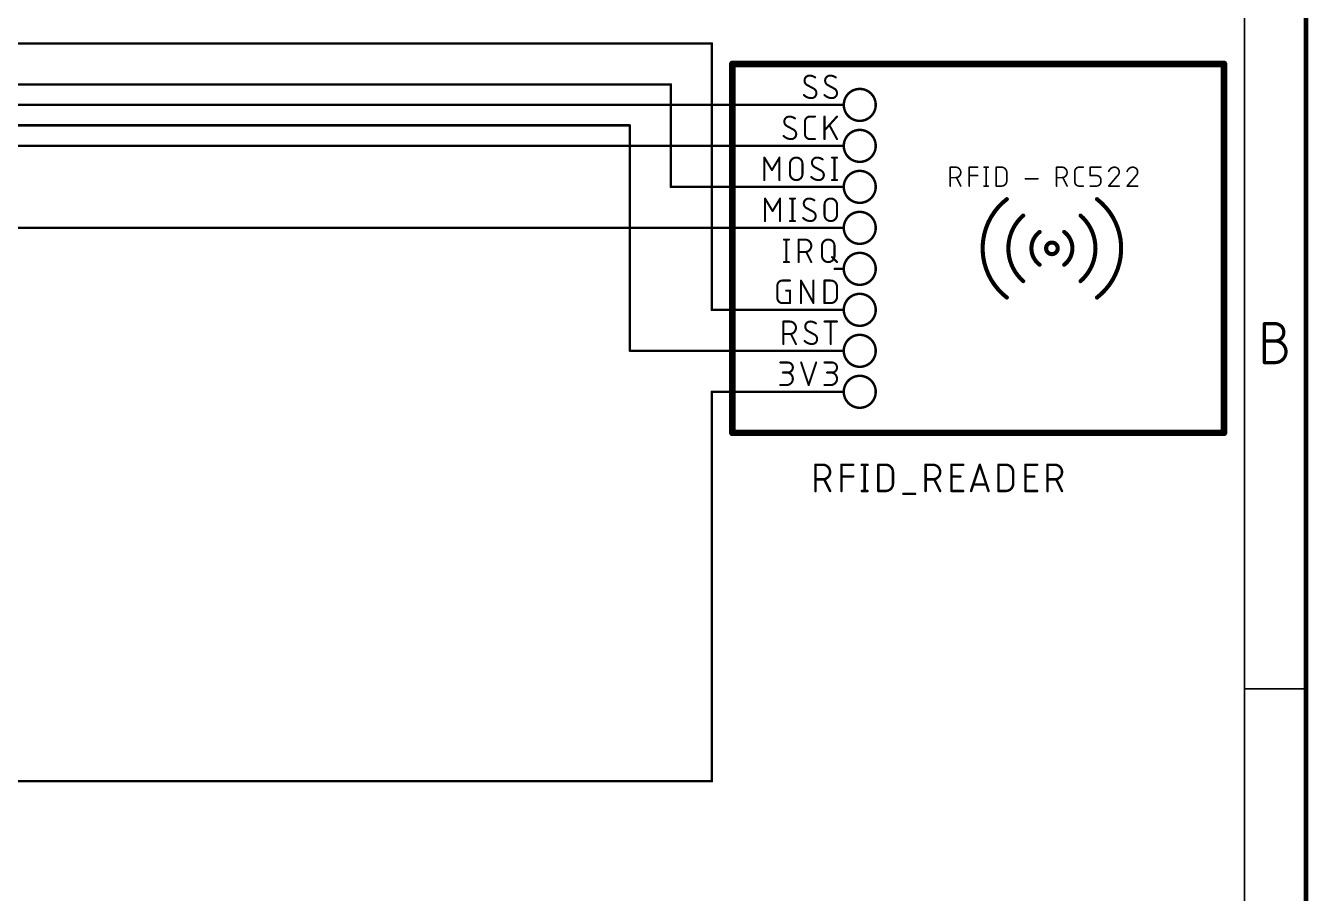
# Model space of a CAD drawing. Extents: x -10 to 250, y 0 to 179.
# Drawn here: x 170.8 to 250.3, y 76.9 to 130.6 of the extents above; entities that cross this region are included whole.
import ezdxf

# ---------------------------------------------------------------- set-up
doc = ezdxf.new("R2010")
doc.units = 0
for name, color, linetype in [('91', 94, 'CONTINUOUS'), ('94', 14, 'CONTINUOUS'), ('95', 250, 'CONTINUOUS')]:
    doc.layers.add(name, color=color, linetype=linetype)

msp = doc.modelspace()

# ---------------------------------------------------------------- linework, layer by layer
at = {"layer": '91', "const_width": 0.1524}
for points in [[(144.78, 129.54), (213.36, 129.54)], [(213.36, 129.54), (213.36, 113.03)], [(210.82, 127), (144.78, 127)], [(210.82, 120.65), (210.82, 127)], [(220.98, 125.73), (154.94, 125.73)], [(208.28, 124.46), (144.78, 124.46)], [(208.28, 124.46), (208.28, 110.49)], [(160.02, 123.19), (220.98, 123.19)], [(220.98, 120.65), (210.82, 120.65)], [(220.98, 118.11), (157.48, 118.11)], [(213.36, 113.03), (220.98, 113.03)], [(220.98, 110.49), (208.28, 110.49)], [(220.98, 107.95), (213.36, 107.95)], [(213.36, 107.95), (213.36, 83.82)], [(93.98, 83.82), (213.36, 83.82)]]:
    msp.add_lwpolyline(points, dxfattribs=at)
at = {"layer": '91', "const_width": 0.0762}
for points in [[(213.3981, 129.54, 1), (213.3219, 129.54)], [(213.36, 129.5019, 1), (213.36, 129.5781)], [(210.8581, 127, 1), (210.7819, 127)], [(210.82, 126.9619, 1), (210.82, 127.0381)], [(220.98, 125.6919, 1), (220.98, 125.7681)], [(208.3181, 124.46, 1), (208.2419, 124.46)], [(208.28, 124.4219, 1), (208.28, 124.4981)], [(220.98, 123.1519, 1), (220.98, 123.2281)], [(210.82, 120.6881, 1), (210.82, 120.6119)], [(210.7819, 120.65, 1), (210.8581, 120.65)], [(220.98, 120.6119, 1), (220.98, 120.6881)], [(220.98, 118.0719, 1), (220.98, 118.1481)], [(213.36, 113.0681, 1), (213.36, 112.9919)], [(213.3219, 113.03, 1), (213.3981, 113.03)], [(220.98, 112.9919, 1), (220.98, 113.0681)], [(208.28, 110.5281, 1), (208.28, 110.4519)], [(220.98, 110.4519, 1), (220.98, 110.5281)], [(208.2419, 110.49, 1), (208.3181, 110.49)], [(213.36, 107.9881, 1), (213.36, 107.9119)], [(213.3981, 107.95, 1), (213.3219, 107.95)], [(220.98, 107.9119, 1), (220.98, 107.9881)], [(213.3219, 83.82, 1), (213.3981, 83.82)], [(213.36, 83.7819, 1), (213.36, 83.8581)]]:
    msp.add_lwpolyline(points, format="xyb", dxfattribs=at)
at = {"layer": '94'}
for points, const_width in [([(250.19, 0), (250.19, 179.07)], 0.3), ([(246.38, 3.81), (246.38, 175.26)], 0.1), ([(214.63, 128.27), (245.11, 128.27)], 0.4064), ([(214.63, 105.41), (214.63, 128.27)], 0.4064), ([(245.11, 128.27), (245.11, 105.41)], 0.4064), ([(220.98, 125.73), (221.5388, 125.73)], 0.1524), ([(220.98, 123.19), (221.5388, 123.19)], 0.1524), ([(228.1428, 120.7008), (228.1428, 121.8692)], 0.1016), ([(228.1428, 121.8692), (228.4674, 121.8692)], 0.1016), ([(229.3188, 120.7008), (229.3188, 121.8692)], 0.1016), ([(229.3188, 121.8692), (229.8381, 121.8692)], 0.1016), ([(230.2352, 121.8692), (230.4948, 121.8692)], 0.1016), ([(230.365, 121.8692), (230.365, 120.7008)], 0.1016), ([(230.9929, 120.7008), (230.9929, 121.8692)], 0.1016), ([(230.9929, 121.8692), (231.3175, 121.8692)], 0.1016), ([(234.7341, 120.7008), (234.7341, 121.8692)], 0.1016), ([(234.7341, 121.8692), (235.0586, 121.8692)], 0.1016), ([(236.1261, 121.8692), (236.3857, 121.8692)], 0.1016), ([(236.8222, 121.3499), (236.8222, 121.8692)], 0.1016), ([(236.8222, 121.8692), (237.4713, 121.8692)], 0.1016), ([(228.4674, 121.2201), (228.1428, 121.2201)], 0.1016), ([(228.7919, 120.7008), (228.5323, 121.2201)], 0.1016), ([(229.3188, 121.3499), (229.8381, 121.3499)], 0.1016), ([(231.642, 121.5446), (231.642, 121.0254)], 0.1016), ([(232.7949, 121.1552), (233.5739, 121.1552)], 0.1016), ([(235.0586, 121.2201), (234.7341, 121.2201)], 0.1016), ([(235.3832, 120.7008), (235.1236, 121.2201)], 0.1016), ([(235.8664, 120.9604), (235.8664, 121.6096)], 0.1016), ([(237.2117, 121.3499), (236.8222, 121.3499)], 0.1016), ([(237.4713, 120.9604), (237.4713, 121.0903)], 0.1016), ([(238.517, 121.3499), (237.9652, 120.7008)], 0.1016), ([(239.66, 121.3499), (239.1082, 120.7008)], 0.1016), ([(220.98, 120.65), (221.5388, 120.65)], 0.1524), ([(230.2352, 120.7008), (230.4948, 120.7008)], 0.1016), ([(231.3175, 120.7008), (230.9929, 120.7008)], 0.1016), ([(236.3857, 120.7008), (236.1261, 120.7008)], 0.1016), ([(236.8222, 120.7008), (237.2117, 120.7008)], 0.1016), ([(237.9652, 120.7008), (238.6143, 120.7008)], 0.1016), ([(239.1082, 120.7008), (239.7573, 120.7008)], 0.1016), ([(220.98, 118.11), (221.5388, 118.11)], 0.1524), ([(220.98, 115.57), (221.5388, 115.57)], 0.1524), ([(220.98, 113.03), (221.5388, 113.03)], 0.1524), ([(247.6164, 109.7629), (247.6164, 112.1697)], 0.2032), ([(247.6164, 112.1697), (248.285, 112.1697)], 0.2032), ([(220.98, 110.49), (221.5388, 110.49)], 0.1524), ([(247.6164, 111.1), (248.285, 111.1)], 0.2032), ([(248.285, 109.7629), (247.6164, 109.7629)], 0.2032), ([(220.98, 107.95), (221.5388, 107.95)], 0.1524), ([(245.11, 105.41), (214.63, 105.41)], 0.4064), ([(250.19, 89.535), (246.38, 89.535)], 0.1)]:
    msp.add_lwpolyline(points, dxfattribs=dict(at, const_width=const_width))
for points, const_width in [([(214.63, 128.3716, 1), (214.63, 128.1684)], 0.2032), ([(214.7316, 128.27, 1), (214.5284, 128.27)], 0.2032), ([(245.2116, 128.27, 1), (245.0084, 128.27)], 0.2032), ([(245.11, 128.1684, 1), (245.11, 128.3716)], 0.2032), ([(222.5294, 124.7394, 1), (222.5294, 126.7206, 1), (222.5294, 124.7394)], 0.1524), ([(220.98, 125.7681, 1), (220.98, 125.6919)], 0.0762), ([(221.5388, 125.6919, 1), (221.5388, 125.7681)], 0.0762), ([(222.5294, 122.1994, 1), (222.5294, 124.1806, 1), (222.5294, 122.1994)], 0.1524), ([(220.98, 123.2281, 1), (220.98, 123.1519)], 0.0762), ([(221.5388, 123.1519, 1), (221.5388, 123.2281)], 0.0762), ([(222.5294, 119.6594, 1), (222.5294, 121.6406, 1), (222.5294, 119.6594)], 0.1524), ([(228.1682, 121.8692, 1), (228.1174, 121.8692)], 0.0508), ([(228.1428, 121.8946, 1), (228.1428, 121.8438)], 0.0508), ([(228.4674, 121.2201, 1), (228.4674, 121.8692)], 0.1016), ([(228.4674, 121.8946, 1), (228.4674, 121.8438)], 0.0508), ([(228.4674, 121.8438, 1), (228.4674, 121.8946)], 0.0508), ([(229.3442, 121.8692, 1), (229.2934, 121.8692)], 0.0508), ([(229.3188, 121.8946, 1), (229.3188, 121.8438)], 0.0508), ([(229.8381, 121.8438, 1), (229.8381, 121.8946)], 0.0508), ([(230.2352, 121.8946, 1), (230.2352, 121.8438)], 0.0508), ([(230.3904, 121.8692, 1), (230.3396, 121.8692)], 0.0508), ([(230.4948, 121.8438, 1), (230.4948, 121.8946)], 0.0508), ([(231.0183, 121.8692, 1), (230.9675, 121.8692)], 0.0508), ([(230.9929, 121.8946, 1), (230.9929, 121.8438)], 0.0508), ([(231.642, 121.5446, 0.4142), (231.3175, 121.8692)], 0.1016), ([(231.3175, 121.8946, 1), (231.3175, 121.8438)], 0.0508), ([(231.3175, 121.8438, 1), (231.3175, 121.8946)], 0.0508), ([(234.7595, 121.8692, 1), (234.7087, 121.8692)], 0.0508), ([(234.7341, 121.8946, 1), (234.7341, 121.8438)], 0.0508), ([(235.0586, 121.2201, 1), (235.0586, 121.8692)], 0.1016), ([(235.0586, 121.8946, 1), (235.0586, 121.8438)], 0.0508), ([(235.0586, 121.8438, 1), (235.0586, 121.8946)], 0.0508), ([(236.1261, 121.8692, 0.4142), (235.8664, 121.6096)], 0.1016), ([(236.1261, 121.8946, 1), (236.1261, 121.8438)], 0.0508), ([(236.1261, 121.8438, 1), (236.1261, 121.8946)], 0.0508), ([(236.3857, 121.8438, 1), (236.3857, 121.8946)], 0.0508), ([(236.8476, 121.8692, 1), (236.7968, 121.8692)], 0.0508), ([(236.8222, 121.8946, 1), (236.8222, 121.8438)], 0.0508), ([(237.4713, 121.8438, 1), (237.4713, 121.8946)], 0.0508), ([(238.3222, 121.8692, 0.3252), (237.9652, 121.6096)], 0.1016), ([(238.6143, 121.5771, 0.4142), (238.3222, 121.8692)], 0.1016), ([(238.3222, 121.8946, 1), (238.3222, 121.8438)], 0.0508), ([(238.3222, 121.8438, 1), (238.3222, 121.8946)], 0.0508), ([(239.4652, 121.8692, 0.3252), (239.1082, 121.6096)], 0.1016), ([(239.7573, 121.5771, 0.4142), (239.4652, 121.8692)], 0.1016), ([(239.4652, 121.8946, 1), (239.4652, 121.8438)], 0.0508), ([(239.4652, 121.8438, 1), (239.4652, 121.8946)], 0.0508), ([(228.1428, 121.2455, 1), (228.1428, 121.1947)], 0.0508), ([(228.4674, 121.2455, 1), (228.4674, 121.1947)], 0.0508), ([(228.4674, 121.1947, 1), (228.4674, 121.2455)], 0.0508), ([(228.555, 121.2314, 1), (228.5095, 121.2087)], 0.0508), ([(229.3188, 121.3753, 1), (229.3188, 121.3245)], 0.0508), ([(229.8381, 121.3245, 1), (229.8381, 121.3753)], 0.0508), ([(231.3175, 120.7008, 0.4142), (231.642, 121.0254)], 0.1016), ([(231.6674, 121.5446, 1), (231.6166, 121.5446)], 0.0508), ([(231.6166, 121.5446, 1), (231.6674, 121.5446)], 0.0508), ([(231.6674, 121.0254, 1), (231.6166, 121.0254)], 0.0508), ([(231.6166, 121.0254, 1), (231.6674, 121.0254)], 0.0508), ([(232.7949, 121.1806, 1), (232.7949, 121.1298)], 0.0508), ([(233.5739, 121.1298, 1), (233.5739, 121.1806)], 0.0508), ([(234.7341, 121.2455, 1), (234.7341, 121.1947)], 0.0508), ([(235.0586, 121.2455, 1), (235.0586, 121.1947)], 0.0508), ([(235.0586, 121.1947, 1), (235.0586, 121.2455)], 0.0508), ([(235.1463, 121.2314, 1), (235.1008, 121.2087)], 0.0508), ([(235.8918, 121.6096, 1), (235.841, 121.6096)], 0.0508), ([(235.841, 121.6096, 1), (235.8918, 121.6096)], 0.0508), ([(235.8664, 120.9604, 0.4142), (236.1261, 120.7008)], 0.1016), ([(235.8918, 120.9604, 1), (235.841, 120.9604)], 0.0508), ([(235.841, 120.9604, 1), (235.8918, 120.9604)], 0.0508), ([(236.8222, 121.3753, 1), (236.8222, 121.3245)], 0.0508), ([(236.7968, 121.3499, 1), (236.8476, 121.3499)], 0.0508), ([(237.4713, 121.0903, 0.4142), (237.2117, 121.3499)], 0.1016), ([(237.2117, 121.3753, 1), (237.2117, 121.3245)], 0.0508), ([(237.2117, 120.7008, 0.4142), (237.4713, 120.9604)], 0.1016), ([(237.2117, 121.3245, 1), (237.2117, 121.3753)], 0.0508), ([(237.4967, 121.0903, 1), (237.4459, 121.0903)], 0.0508), ([(237.4459, 121.0903, 1), (237.4967, 121.0903)], 0.0508), ([(237.4967, 120.9604, 1), (237.4459, 120.9604)], 0.0508), ([(237.4459, 120.9604, 1), (237.4967, 120.9604)], 0.0508), ([(237.9411, 121.6174, 1), (237.9894, 121.6017)], 0.0508), ([(238.517, 121.3499, 0.2053), (238.6143, 121.5771)], 0.1016), ([(238.4995, 121.3683, 1), (238.5345, 121.3315)], 0.0508), ([(238.5363, 121.3335, 1), (238.4976, 121.3664)], 0.0508), ([(238.6397, 121.5771, 1), (238.5889, 121.5771)], 0.0508), ([(238.5889, 121.5771, 1), (238.6397, 121.5771)], 0.0508), ([(239.0841, 121.6174, 1), (239.1324, 121.6017)], 0.0508), ([(239.6424, 121.3683, 1), (239.6775, 121.3315)], 0.0508), ([(239.66, 121.3499, 0.2053), (239.7573, 121.5771)], 0.1016), ([(239.6793, 121.3335, 1), (239.6406, 121.3664)], 0.0508), ([(239.7827, 121.5771, 1), (239.7319, 121.5771)], 0.0508), ([(239.7319, 121.5771, 1), (239.7827, 121.5771)], 0.0508), ([(220.98, 120.6881, 1), (220.98, 120.6119)], 0.0762), ([(221.5388, 120.6119, 1), (221.5388, 120.6881)], 0.0762), ([(228.1174, 120.7008, 1), (228.1682, 120.7008)], 0.0508), ([(228.7692, 120.6894, 1), (228.8146, 120.7122)], 0.0508), ([(229.2934, 120.7008, 1), (229.3442, 120.7008)], 0.0508), ([(230.2352, 120.7262, 1), (230.2352, 120.6754)], 0.0508), ([(230.3396, 120.7008, 1), (230.3904, 120.7008)], 0.0508), ([(230.4948, 120.6754, 1), (230.4948, 120.7262)], 0.0508), ([(230.9929, 120.7262, 1), (230.9929, 120.6754)], 0.0508), ([(230.9675, 120.7008, 1), (231.0183, 120.7008)], 0.0508), ([(231.3175, 120.7262, 1), (231.3175, 120.6754)], 0.0508), ([(231.3175, 120.6754, 1), (231.3175, 120.7262)], 0.0508), ([(234.7087, 120.7008, 1), (234.7595, 120.7008)], 0.0508), ([(235.3605, 120.6894, 1), (235.4059, 120.7122)], 0.0508), ([(236.1261, 120.7262, 1), (236.1261, 120.6754)], 0.0508), ([(236.1261, 120.6754, 1), (236.1261, 120.7262)], 0.0508), ([(236.3857, 120.6754, 1), (236.3857, 120.7262)], 0.0508), ([(236.8222, 120.7262, 1), (236.8222, 120.6754)], 0.0508), ([(237.2117, 120.7262, 1), (237.2117, 120.6754)], 0.0508), ([(237.2117, 120.6754, 1), (237.2117, 120.7262)], 0.0508), ([(237.9652, 120.7262, 1), (237.9652, 120.6754)], 0.0508), ([(237.9459, 120.7173, 1), (237.9846, 120.6843)], 0.0508), ([(238.6143, 120.6754, 1), (238.6143, 120.7262)], 0.0508), ([(239.1082, 120.7262, 1), (239.1082, 120.6754)], 0.0508), ([(239.0889, 120.7173, 1), (239.1276, 120.6843)], 0.0508), ([(239.7573, 120.6754, 1), (239.7573, 120.7262)], 0.0508), ([(231.648, 119.888, 0.4924), (231.648, 113.792)], 0.254), ([(231.6867, 119.8377, 1), (231.6093, 119.9383)], 0.127), ([(237.236, 113.792, 0.4924), (237.236, 119.888)], 0.254), ([(237.2747, 119.9383, 1), (237.1973, 119.8377)], 0.127), ([(222.5294, 117.1194, 1), (222.5294, 119.1006, 1), (222.5294, 117.1194)], 0.1524), ([(232.664, 118.872, 0.4538), (232.664, 114.808)], 0.254), ([(232.7058, 118.8242, 1), (232.6222, 118.9198)], 0.127), ([(236.22, 114.808, 0.4538), (236.22, 118.872)], 0.254), ([(236.2618, 118.9198, 1), (236.1782, 118.8242)], 0.127), ([(220.98, 118.1481, 1), (220.98, 118.0719)], 0.0762), ([(221.5388, 118.0719, 1), (221.5388, 118.1481)], 0.0762), ([(233.68, 117.856, 0.5), (233.68, 115.824)], 0.254), ([(233.7181, 117.8052, 1), (233.6419, 117.9068)], 0.127), ([(235.204, 115.824, 0.5), (235.204, 117.856)], 0.254), ([(235.2421, 117.9068, 1), (235.1659, 117.8052)], 0.127), ([(234.442, 116.4808, 1), (234.442, 117.1992, 1), (234.442, 116.4808)], 0.254), ([(222.5294, 114.5794, 1), (222.5294, 116.5606, 1), (222.5294, 114.5794)], 0.1524), ([(220.98, 115.6081, 1), (220.98, 115.5319)], 0.0762), ([(221.5388, 115.5319, 1), (221.5388, 115.6081)], 0.0762), ([(233.6419, 115.7732, 1), (233.7181, 115.8748)], 0.127), ([(235.1659, 115.8748, 1), (235.2421, 115.7732)], 0.127), ([(232.6222, 114.7602, 1), (232.7058, 114.8558)], 0.127), ([(236.1782, 114.8558, 1), (236.2618, 114.7602)], 0.127), ([(222.5294, 112.0394, 1), (222.5294, 114.0206, 1), (222.5294, 112.0394)], 0.1524), ([(231.6093, 113.7417, 1), (231.6867, 113.8423)], 0.127), ([(237.1973, 113.8423, 1), (237.2747, 113.7417)], 0.127), ([(220.98, 113.0681, 1), (220.98, 112.9919)], 0.0762), ([(221.5388, 112.9919, 1), (221.5388, 113.0681)], 0.0762), ([(247.6672, 112.1697, 1), (247.5656, 112.1697)], 0.1016), ([(247.6164, 112.2204, 1), (247.6164, 112.1189)], 0.1016), ([(248.285, 111.1, 1), (248.285, 112.1697)], 0.2032), ([(248.285, 112.2204, 1), (248.285, 112.1189)], 0.1016), ([(248.285, 112.1189, 1), (248.285, 112.2204)], 0.1016), ([(222.5294, 109.4994, 1), (222.5294, 111.4806, 1), (222.5294, 109.4994)], 0.1524), ([(220.98, 110.5281, 1), (220.98, 110.4519)], 0.0762), ([(221.5388, 110.4519, 1), (221.5388, 110.5281)], 0.0762), ([(247.6164, 111.1508, 1), (247.6164, 111.0492)], 0.1016), ([(248.285, 109.7628, 1), (248.285, 111.1)], 0.2032), ([(248.285, 111.1508, 1), (248.285, 111.0492)], 0.1016), ([(248.285, 111.1508, 1), (248.285, 111.0492)], 0.1016), ([(248.285, 111.0492, 1), (248.285, 111.1508)], 0.1016), ([(247.6164, 109.8136, 1), (247.6164, 109.7121)], 0.1016), ([(247.5656, 109.7629, 1), (247.6672, 109.7629)], 0.1016), ([(248.285, 109.8136, 1), (248.285, 109.712)], 0.1016), ([(248.285, 109.7121, 1), (248.285, 109.8136)], 0.1016), ([(222.5294, 106.9594, 1), (222.5294, 108.9406, 1), (222.5294, 106.9594)], 0.1524), ([(220.98, 107.9881, 1), (220.98, 107.9119)], 0.0762), ([(221.5388, 107.9119, 1), (221.5388, 107.9881)], 0.0762), ([(214.63, 105.5116, 1), (214.63, 105.3084)], 0.2032), ([(214.5284, 105.41, 1), (214.7316, 105.41)], 0.2032), ([(245.0084, 105.41, 1), (245.2116, 105.41)], 0.2032), ([(245.11, 105.3084, 1), (245.11, 105.5116)], 0.2032), ([(246.38, 89.56, 1), (246.38, 89.51)], 0.05), ([(250.19, 89.51, 1), (250.19, 89.56)], 0.05)]:
    msp.add_lwpolyline(points, format="xyb", dxfattribs=dict(at, const_width=const_width))
at = {"layer": '95'}
for points, const_width in [([(219.4152, 127.5461, 0.4142), (219.1048, 127.2357)], 0.127), ([(219.1048, 127.2357, 0.2656), (219.26, 126.964)], 0.127), ([(219.1365, 127.2357, 1), (219.073, 127.2357)], 0.0635), ([(219.073, 127.2357, 1), (219.1365, 127.2357)], 0.0635), ([(219.7645, 127.4297, 0.1623), (219.4152, 127.5461)], 0.127), ([(219.4152, 127.5778, 1), (219.4152, 127.5144)], 0.0635), ([(219.4152, 127.5143, 1), (219.4152, 127.5778)], 0.0635), ([(219.7454, 127.4043, 1), (219.7835, 127.4551)], 0.0635), ([(220.4141, 127.2357, 1), (220.3506, 127.2357)], 0.0635), ([(220.3506, 127.2357, 1), (220.4141, 127.2357)], 0.0635), ([(220.6928, 127.5461, 0.4142), (220.3824, 127.2357)], 0.127), ([(220.3824, 127.2357, 0.2656), (220.5376, 126.964)], 0.127), ([(221.0421, 127.4297, 0.1623), (220.6928, 127.5461)], 0.127), ([(220.6928, 127.5778, 1), (220.6928, 127.5144)], 0.0635), ([(220.6928, 127.5143, 1), (220.6928, 127.5778)], 0.0635), ([(221.023, 127.4043, 1), (221.0611, 127.4551)], 0.0635), ([(219.2752, 126.9919, 1), (219.2448, 126.9361)], 0.0635), ([(219.2439, 126.9367, 1), (219.2761, 126.9914)], 0.0635), ([(219.5317, 126.1491, 0.4142), (219.8421, 126.4595)], 0.127), ([(219.8421, 126.4595, 0.2656), (219.6869, 126.7312)], 0.127), ([(219.703, 126.7585, 1), (219.6708, 126.7038)], 0.0635), ([(219.6717, 126.7033, 1), (219.7021, 126.7591)], 0.0635), ([(219.8739, 126.4595, 1), (219.8104, 126.4595)], 0.0635), ([(219.8104, 126.4595, 1), (219.8739, 126.4595)], 0.0635), ([(220.5528, 126.9919, 1), (220.5224, 126.9361)], 0.0635), ([(220.5215, 126.9367, 1), (220.5537, 126.9914)], 0.0635), ([(220.8093, 126.1491, 0.4142), (221.1197, 126.4595)], 0.127), ([(221.1197, 126.4595, 0.2656), (220.9645, 126.7312)], 0.127), ([(220.9806, 126.7585, 1), (220.9484, 126.7038)], 0.0635), ([(220.9493, 126.7033, 1), (220.9797, 126.7591)], 0.0635), ([(221.1515, 126.4595, 1), (221.088, 126.4595)], 0.0635), ([(221.088, 126.4595, 1), (221.1515, 126.4595)], 0.0635), ([(219.066, 126.3431, 0.2), (219.5317, 126.1491)], 0.127), ([(219.0885, 126.3655, 1), (219.0434, 126.3208)], 0.0635), ([(219.5317, 126.1809, 1), (219.5317, 126.1174)], 0.0635), ([(219.5317, 126.1174, 1), (219.5317, 126.1808)], 0.0635), ([(220.3436, 126.3431, 0.2), (220.8093, 126.1491)], 0.127), ([(220.3661, 126.3655, 1), (220.321, 126.3208)], 0.0635), ([(220.8093, 126.1809, 1), (220.8093, 126.1174)], 0.0635), ([(220.8093, 126.1174, 1), (220.8093, 126.1808)], 0.0635), ([(218.1628, 125.0061, 0.4142), (217.8523, 124.6957)], 0.127), ([(218.512, 124.8897, 0.1623), (218.1628, 125.0061)], 0.127), ([(218.1628, 125.0378, 1), (218.1628, 124.9744)], 0.0635), ([(218.1628, 124.9743, 1), (218.1628, 125.0378)], 0.0635), ([(218.493, 124.8643, 1), (218.5311, 124.9151)], 0.0635), ([(219.4432, 125.0061, 0.4142), (219.1328, 124.6957)], 0.127), ([(219.4432, 125.0379, 1), (219.4432, 124.9744)], 0.0635), ([(219.4432, 124.9744, 1), (219.4432, 125.0378)], 0.0635), ([(219.7537, 124.9744, 1), (219.7537, 125.0379)], 0.0635), ([(220.3753, 125.0061, 1), (220.3118, 125.0061)], 0.0635), ([(221.1432, 124.9847, 1), (221.0962, 125.0275)], 0.0635), ([(217.8523, 124.6957, 0.2656), (218.0076, 124.424)], 0.127), ([(217.8841, 124.6957, 1), (217.8206, 124.6957)], 0.0635), ([(217.8206, 124.6957, 1), (217.8841, 124.6957)], 0.0635), ([(218.0228, 124.4519, 1), (217.9924, 124.3961)], 0.0635), ([(217.9914, 124.3967, 1), (218.0237, 124.4514)], 0.0635), ([(218.5897, 123.9195, 0.2656), (218.4344, 124.1912)], 0.127), ([(218.4505, 124.2185, 1), (218.4183, 124.1638)], 0.0635), ([(218.4192, 124.1633, 1), (218.4496, 124.2191)], 0.0635), ([(219.1645, 124.6957, 1), (219.101, 124.6957)], 0.0635), ([(219.101, 124.6957, 1), (219.1645, 124.6957)], 0.0635), ([(220.3201, 124.1737, 1), (220.3671, 124.131)], 0.0635), ([(220.6819, 124.478, 1), (220.6262, 124.4476)], 0.0635), ([(217.8135, 123.8031, 0.2), (218.2792, 123.6091)], 0.127), ([(217.8361, 123.8255, 1), (217.791, 123.7808)], 0.0635), ([(218.2792, 123.6091, 0.4142), (218.5897, 123.9195)], 0.127), ([(218.2792, 123.6409, 1), (218.2792, 123.5774)], 0.0635), ([(218.2792, 123.5774, 1), (218.2792, 123.6408)], 0.0635), ([(218.6214, 123.9195, 1), (218.5579, 123.9195)], 0.0635), ([(218.5579, 123.9195, 1), (218.6214, 123.9195)], 0.0635), ([(219.1328, 123.9195, 0.4142), (219.4432, 123.6091)], 0.127), ([(219.1645, 123.9195, 1), (219.101, 123.9195)], 0.0635), ([(219.101, 123.9195, 1), (219.1645, 123.9195)], 0.0635), ([(219.4432, 123.6409, 1), (219.4432, 123.5774)], 0.0635), ([(219.4432, 123.5774, 1), (219.4432, 123.6409)], 0.0635), ([(219.7537, 123.5774, 1), (219.7537, 123.6409)], 0.0635), ([(220.3118, 123.6091, 1), (220.3753, 123.6091)], 0.0635), ([(221.0918, 123.5939, 1), (221.1476, 123.6243)], 0.0635), ([(216.6521, 122.4661, 1), (216.5886, 122.4661)], 0.0635), ([(216.6476, 122.4824, 1), (216.5932, 122.4498)], 0.0635), ([(217.5835, 122.4661, 1), (217.52, 122.4661)], 0.0635), ([(217.579, 122.4498, 1), (217.5245, 122.4824)], 0.0635), ([(218.9798, 122.078, 1), (218.2037, 122.078)], 0.127), ([(219.8762, 122.4661, 0.4142), (219.5658, 122.1557)], 0.127), ([(220.2255, 122.3497, 0.1623), (219.8762, 122.4661)], 0.127), ([(219.8762, 122.4978, 1), (219.8762, 122.4344)], 0.0635), ([(219.8762, 122.4343, 1), (219.8762, 122.4978)], 0.0635), ([(220.8093, 122.4979, 1), (220.8093, 122.4344)], 0.0635), ([(220.9962, 122.4661, 1), (220.9327, 122.4661)], 0.0635), ([(221.1197, 122.4344, 1), (221.1197, 122.4979)], 0.0635), ([(217.0588, 121.7063, 1), (217.1133, 121.6737)], 0.0635), ([(217.0588, 121.6737, 1), (217.1133, 121.7063)], 0.0635), ([(218.2355, 122.078, 1), (218.172, 122.078)], 0.0635), ([(218.172, 122.078, 1), (218.2355, 122.078)], 0.0635), ([(219.0116, 122.078, 1), (218.9481, 122.078)], 0.0635), ([(218.9481, 122.078, 1), (219.0116, 122.078)], 0.0635), ([(219.5658, 122.1557, 0.2656), (219.721, 121.884)], 0.127), ([(219.5975, 122.1557, 1), (219.534, 122.1557)], 0.0635), ([(219.534, 122.1557, 1), (219.5975, 122.1557)], 0.0635), ([(219.7362, 121.9119, 1), (219.7058, 121.8561)], 0.0635), ([(219.7049, 121.8567, 1), (219.7371, 121.9114)], 0.0635), ([(220.164, 121.6785, 1), (220.1317, 121.6238)], 0.0635), ([(220.3031, 121.3795, 0.2656), (220.1479, 121.6512)], 0.127), ([(220.1327, 121.6233, 1), (220.1631, 121.6791)], 0.0635), ([(220.2064, 122.3243, 1), (220.2445, 122.3751)], 0.0635), ([(216.5886, 121.0691, 1), (216.6521, 121.0691)], 0.0635), ([(217.52, 121.0691, 1), (217.5835, 121.0691)], 0.0635), ([(218.2037, 121.4572, 1), (218.9799, 121.4572)], 0.127), ([(218.2355, 121.4572, 1), (218.172, 121.4572)], 0.0635), ([(218.172, 121.4572, 1), (218.2355, 121.4572)], 0.0635), ([(219.0116, 121.4572, 1), (218.9481, 121.4572)], 0.0635), ([(218.9481, 121.4572, 1), (219.0116, 121.4572)], 0.0635), ([(219.527, 121.2631, 0.2), (219.9926, 121.0691)], 0.127), ([(219.5495, 121.2855, 1), (219.5044, 121.2408)], 0.0635), ([(219.9926, 121.0691, 0.4142), (220.3031, 121.3795)], 0.127), ([(219.9926, 121.1009, 1), (219.9926, 121.0374)], 0.0635), ([(219.9926, 121.0374, 1), (219.9926, 121.1008)], 0.0635), ([(220.3348, 121.3795, 1), (220.2713, 121.3795)], 0.0635), ([(220.2713, 121.3795, 1), (220.3348, 121.3795)], 0.0635), ([(220.8093, 121.1009, 1), (220.8093, 121.0374)], 0.0635), ([(220.9327, 121.0691, 1), (220.9962, 121.0691)], 0.0635), ([(221.1197, 121.0374, 1), (221.1197, 121.1009)], 0.0635), ([(216.6886, 119.9424, 1), (216.6341, 119.9098)], 0.0635), ([(216.6931, 119.9261, 1), (216.6296, 119.9261)], 0.0635), ([(217.6244, 119.9261, 1), (217.5609, 119.9261)], 0.0635), ([(217.6199, 119.9098, 1), (217.5654, 119.9424)], 0.0635), ([(218.2037, 119.9579, 1), (218.2037, 119.8944)], 0.0635), ([(218.3907, 119.9261, 1), (218.3272, 119.9261)], 0.0635), ([(218.5142, 119.8944, 1), (218.5142, 119.9579)], 0.0635), ([(219.3696, 119.9261, 0.4142), (219.0592, 119.6157)], 0.127), ([(219.0592, 119.6157, 0.2656), (219.2144, 119.344)], 0.127), ([(219.0909, 119.6157, 1), (219.0274, 119.6157)], 0.0635), ([(219.0274, 119.6157, 1), (219.0909, 119.6157)], 0.0635), ([(219.2296, 119.3719, 1), (219.1992, 119.3161)], 0.0635), ([(219.1983, 119.3167, 1), (219.2305, 119.3714)], 0.0635), ([(219.7189, 119.8097, 0.1623), (219.3696, 119.9261)], 0.127), ([(219.3696, 119.9578, 1), (219.3696, 119.8944)], 0.0635), ([(219.3696, 119.8943, 1), (219.3696, 119.9578)], 0.0635), ([(219.6998, 119.7843, 1), (219.7379, 119.8351)], 0.0635), ([(221.1197, 119.538, 1), (220.3436, 119.538)], 0.127), ([(220.3753, 119.538, 1), (220.3118, 119.538)], 0.0635), ([(220.3118, 119.538, 1), (220.3753, 119.538)], 0.0635), ([(221.0879, 119.538, 1), (221.1514, 119.538)], 0.0635), ([(221.1515, 119.538, 1), (221.088, 119.538)], 0.0635), ([(216.6296, 118.5291, 1), (216.6931, 118.5291)], 0.0635), ([(217.0998, 119.1663, 1), (217.1542, 119.1337)], 0.0635), ([(217.0998, 119.1337, 1), (217.1542, 119.1663)], 0.0635), ([(217.5609, 118.5291, 1), (217.6244, 118.5291)], 0.0635), ([(218.2037, 118.5609, 1), (218.2037, 118.4973)], 0.0635), ([(218.3272, 118.5291, 1), (218.3907, 118.5291)], 0.0635), ([(218.5142, 118.4973, 1), (218.5142, 118.5609)], 0.0635), ([(219.0204, 118.7231, 0.2), (219.486, 118.5291)], 0.127), ([(219.0429, 118.7455, 1), (218.9978, 118.7008)], 0.0635), ([(219.486, 118.5609, 1), (219.486, 118.4973)], 0.0635), ([(219.486, 118.5291, 0.4142), (219.7965, 118.8395)], 0.127), ([(219.486, 118.4974, 1), (219.486, 118.5608)], 0.0635), ([(219.6574, 119.1385, 1), (219.6251, 119.0838)], 0.0635), ([(219.7965, 118.8395, 0.2656), (219.6413, 119.1112)], 0.127), ([(219.626, 119.0833, 1), (219.6565, 119.1391)], 0.0635), ([(219.8282, 118.8395, 1), (219.7647, 118.8395)], 0.0635), ([(219.7647, 118.8395, 1), (219.8282, 118.8395)], 0.0635), ([(220.3436, 118.9172, 1), (221.1197, 118.9172)], 0.127), ([(220.3753, 118.9172, 1), (220.3118, 118.9172)], 0.0635), ([(220.3118, 118.9172, 1), (220.3753, 118.9172)], 0.0635), ([(221.1515, 118.9172, 1), (221.088, 118.9172)], 0.0635), ([(221.088, 118.9172, 1), (221.1515, 118.9172)], 0.0635), ([(217.8309, 117.4179, 1), (217.8309, 117.3543)], 0.0635), ([(218.0179, 117.3861, 1), (217.9544, 117.3861)], 0.0635), ([(218.1413, 117.3543, 1), (218.1413, 117.4179)], 0.0635), ([(218.7477, 117.4179, 1), (218.7477, 117.3543)], 0.0635), ([(218.7794, 117.3861, 1), (218.7159, 117.3861)], 0.0635), ([(219.1357, 117.4179, 1), (219.1357, 117.3543)], 0.0635), ([(219.1357, 116.61, 1), (219.1357, 117.3861)], 0.127), ([(219.1357, 117.3543, 1), (219.1357, 117.4179)], 0.0635), ([(220.9645, 116.998, 1), (220.1884, 116.998)], 0.127), ([(220.2201, 116.998, 1), (220.1566, 116.998)], 0.0635), ([(220.1566, 116.998, 1), (220.2201, 116.998)], 0.0635), ([(220.9962, 116.998, 1), (220.9327, 116.998)], 0.0635), ([(220.9327, 116.998, 1), (220.9962, 116.998)], 0.0635), ([(218.7477, 116.6417, 1), (218.7477, 116.5782)], 0.0635), ([(219.1357, 116.6417, 1), (219.1357, 116.5782)], 0.0635), ([(219.1357, 116.5782, 1), (219.1357, 116.6417)], 0.0635), ([(219.2417, 116.6242, 1), (219.1849, 116.5958)], 0.0635), ([(220.1884, 116.3772, 1), (220.9645, 116.3772)], 0.127), ([(220.2201, 116.3772, 1), (220.1566, 116.3772)], 0.0635), ([(220.1566, 116.3772, 1), (220.2201, 116.3772)], 0.0635), ([(220.8317, 116.322, 1), (220.7868, 116.2771)], 0.0635), ([(220.9962, 116.3772, 1), (220.9327, 116.3772)], 0.0635), ([(220.9327, 116.3772, 1), (220.9962, 116.3772)], 0.0635), ([(217.8309, 116.0209, 1), (217.8309, 115.9574)], 0.0635), ([(217.9544, 115.9891, 1), (218.0179, 115.9891)], 0.0635), ([(218.1413, 115.9574, 1), (218.1413, 116.0209)], 0.0635), ([(218.7159, 115.9891, 1), (218.7794, 115.9891)], 0.0635), ([(219.4954, 115.9749, 1), (219.5522, 116.0033)], 0.0635), ([(221.0972, 115.9666, 1), (221.1422, 116.0116)], 0.0635), ([(217.7338, 114.8461, 0.4142), (217.4234, 114.5357)], 0.127), ([(217.4551, 114.5357, 1), (217.3916, 114.5357)], 0.0635), ([(217.3916, 114.5357, 1), (217.4551, 114.5357)], 0.0635), ([(217.7338, 114.8779, 1), (217.7338, 114.8144)], 0.0635), ([(217.7338, 114.8144, 1), (217.7338, 114.8778)], 0.0635), ([(218.1995, 114.8144, 1), (218.1995, 114.8779)], 0.0635), ([(218.9152, 114.8461, 1), (218.8517, 114.8461)], 0.0635), ([(218.9112, 114.8615, 1), (218.8557, 114.8307)], 0.0635), ([(219.6913, 114.8461, 1), (219.6278, 114.8461)], 0.0635), ([(220.3753, 114.8461, 1), (220.3118, 114.8461)], 0.0635), ([(220.3436, 114.8779, 1), (220.3436, 114.8144)], 0.0635), ([(221.1197, 114.458, 0.4142), (220.7316, 114.8461)], 0.127), ([(220.7316, 114.8779, 1), (220.7316, 114.8144)], 0.0635), ([(220.7316, 114.8144, 1), (220.7316, 114.8779)], 0.0635), ([(221.1515, 114.458, 1), (221.088, 114.458)], 0.0635), ([(217.4234, 113.7595, 0.4142), (217.7338, 113.4491)], 0.127), ([(217.4551, 113.7595, 1), (217.3916, 113.7595)], 0.0635), ([(217.3916, 113.7595, 1), (217.4551, 113.7595)], 0.0635), ([(217.9666, 114.257, 1), (217.9666, 114.1935)], 0.0635), ([(218.2312, 114.2252, 1), (218.1677, 114.2252)], 0.0635), ([(218.1995, 114.1935, 1), (218.1995, 114.257)], 0.0635), ([(220.7316, 113.4491, 0.4142), (221.1197, 113.8372)], 0.127), ([(221.088, 114.458, 1), (221.1515, 114.458)], 0.0635), ([(221.1515, 113.8372, 1), (221.088, 113.8372)], 0.0635), ([(221.088, 113.8372, 1), (221.1515, 113.8372)], 0.0635), ([(217.7338, 113.4809, 1), (217.7338, 113.4173)], 0.0635), ([(217.7338, 113.4173, 1), (217.7338, 113.4809)], 0.0635), ([(218.1677, 113.4491, 1), (218.2312, 113.4491)], 0.0635), ([(218.1995, 113.4173, 1), (218.1995, 113.4809)], 0.0635), ([(218.8517, 113.4491, 1), (218.9152, 113.4491)], 0.0635), ([(219.6278, 113.4491, 1), (219.6913, 113.4491)], 0.0635), ([(219.6318, 113.4337, 1), (219.6873, 113.4645)], 0.0635), ([(220.3436, 113.4809, 1), (220.3436, 113.4173)], 0.0635), ([(220.3118, 113.4491, 1), (220.3753, 113.4491)], 0.0635), ([(220.7316, 113.4808, 1), (220.7316, 113.4174)], 0.0635), ([(220.7316, 113.4173, 1), (220.7316, 113.4809)], 0.0635), ([(217.7973, 112.3379, 1), (217.7973, 112.2743)], 0.0635), ([(217.8291, 112.3061, 1), (217.7656, 112.3061)], 0.0635), ([(218.1854, 112.3379, 1), (218.1854, 112.2743)], 0.0635), ([(218.1854, 111.53, 1), (218.1854, 112.3061)], 0.127), ([(218.1854, 112.2743, 1), (218.1854, 112.3379)], 0.0635), ([(219.4609, 112.3061, 0.4142), (219.1504, 111.9957)], 0.127), ([(219.8101, 112.1897, 0.1623), (219.4609, 112.3061)], 0.127), ([(219.4609, 112.3378, 1), (219.4609, 112.2744)], 0.0635), ([(219.4609, 112.2743, 1), (219.4609, 112.3378)], 0.0635), ([(219.7911, 112.1643, 1), (219.8292, 112.2151)], 0.0635), ([(220.3436, 112.3379, 1), (220.3436, 112.2743)], 0.0635), ([(220.7634, 112.3061, 1), (220.6999, 112.3061)], 0.0635), ([(221.1197, 112.2743, 1), (221.1197, 112.3379)], 0.0635), ([(217.7973, 111.5617, 1), (217.7973, 111.4982)], 0.0635), ([(218.1854, 111.5617, 1), (218.1854, 111.4982)], 0.0635), ([(218.1854, 111.4982, 1), (218.1854, 111.5617)], 0.0635), ([(218.2914, 111.5442, 1), (218.2346, 111.5158)], 0.0635), ([(219.1504, 111.9957, 0.2656), (219.3057, 111.724)], 0.127), ([(219.1822, 111.9957, 1), (219.1187, 111.9957)], 0.0635), ([(219.1187, 111.9957, 1), (219.1822, 111.9957)], 0.0635), ([(219.3209, 111.7519, 1), (219.2904, 111.6961)], 0.0635), ([(219.2895, 111.6967, 1), (219.3218, 111.7514)], 0.0635), ([(219.8877, 111.2195, 0.2656), (219.7325, 111.4912)], 0.127), ([(219.7486, 111.5185, 1), (219.7164, 111.4638)], 0.0635), ([(219.7173, 111.4633, 1), (219.7477, 111.5191)], 0.0635), ([(217.7656, 110.9091, 1), (217.8291, 110.9091)], 0.0635), ([(218.545, 110.8949, 1), (218.6018, 110.9233)], 0.0635), ([(219.1116, 111.1031, 0.2), (219.5773, 110.9091)], 0.127), ([(219.1342, 111.1255, 1), (219.0891, 111.0808)], 0.0635), ([(219.5773, 110.9091, 0.4142), (219.8877, 111.2195)], 0.127), ([(219.5773, 110.9409, 1), (219.5773, 110.8774)], 0.0635), ([(219.5773, 110.8774, 1), (219.5773, 110.9408)], 0.0635), ([(219.9195, 111.2195, 1), (219.856, 111.2195)], 0.0635), ([(219.856, 111.2195, 1), (219.9195, 111.2195)], 0.0635), ([(220.6999, 110.9091, 1), (220.7634, 110.9091)], 0.0635), ([(217.6059, 109.7979, 1), (217.6059, 109.7344)], 0.0635), ([(218.0716, 109.7979, 1), (218.0716, 109.7344)], 0.0635), ([(218.0716, 109.1452, 1), (218.0716, 109.7661)], 0.127), ([(218.0716, 109.7344, 1), (218.0716, 109.7979)], 0.0635), ([(218.9272, 109.7761, 1), (218.867, 109.7561)], 0.0635), ([(219.8586, 109.7561, 1), (219.7983, 109.7761)], 0.0635), ([(220.3436, 109.7979, 1), (220.3436, 109.7344)], 0.0635), ([(220.8093, 109.7979, 1), (220.8093, 109.7344)], 0.0635), ([(220.8093, 109.1452, 1), (220.8093, 109.7661)], 0.127), ([(220.8093, 109.7344, 1), (220.8093, 109.7979)], 0.0635), ([(217.7611, 109.177, 1), (217.7611, 109.1135)], 0.0635), ([(217.9939, 109.177, 1), (217.9939, 109.1135)], 0.0635), ([(217.9939, 108.3691, 1), (217.9939, 109.1452)], 0.127), ([(218.0716, 109.177, 1), (218.0716, 109.1135)], 0.0635), ([(218.0716, 109.1135, 1), (218.0716, 109.177)], 0.0635), ([(220.4988, 109.177, 1), (220.4988, 109.1135)], 0.0635), ([(220.7316, 109.177, 1), (220.7316, 109.1135)], 0.0635), ([(220.7316, 108.3691, 1), (220.7316, 109.1452)], 0.127), ([(220.8093, 109.177, 1), (220.8093, 109.1135)], 0.0635), ([(220.8093, 109.1135, 1), (220.8093, 109.177)], 0.0635), ([(217.6059, 108.4009, 1), (217.6059, 108.3374)], 0.0635), ([(217.9939, 108.4009, 1), (217.9939, 108.3374)], 0.0635), ([(217.9939, 108.3374, 1), (217.9939, 108.4009)], 0.0635), ([(219.3327, 108.3791, 1), (219.3929, 108.3591)], 0.0635), ([(219.3327, 108.3591, 1), (219.3929, 108.3791)], 0.0635), ([(220.3436, 108.4009, 1), (220.3436, 108.3374)], 0.0635), ([(220.7316, 108.4009, 1), (220.7316, 108.3374)], 0.0635), ([(220.7316, 108.3374, 1), (220.7316, 108.4009)], 0.0635), ([(219.8243, 103.4288, 1), (219.7481, 103.4288)], 0.0762), ([(219.7862, 103.4669, 1), (219.7862, 103.3907)], 0.0762), ([(220.2378, 102.5257, 1), (220.2378, 103.4288)], 0.1524), ([(220.2378, 103.4669, 1), (220.2378, 103.3907)], 0.0762), ([(220.2378, 103.3907, 1), (220.2378, 103.4669)], 0.0762), ([(221.3953, 103.4669, 1), (221.3953, 103.3907)], 0.0762), ([(221.4333, 103.4288, 1), (221.3572, 103.4288)], 0.0762), ([(222.1177, 103.3907, 1), (222.1177, 103.4669)], 0.0762), ([(222.6532, 103.4669, 1), (222.6532, 103.3907)], 0.0762), ([(222.8719, 103.4288, 1), (222.7957, 103.4288)], 0.0762), ([(223.0144, 103.3907, 1), (223.0144, 103.4669)], 0.0762), ([(223.7229, 103.4288, 1), (223.6467, 103.4288)], 0.0762), ([(223.6848, 103.4669, 1), (223.6848, 103.3907)], 0.0762), ([(224.588, 102.9772, 0.4142), (224.1364, 103.4288)], 0.1524), ([(224.1364, 103.4669, 1), (224.1364, 103.3907)], 0.0762), ([(224.1364, 103.3907, 1), (224.1364, 103.4669)], 0.0762), ([(226.6499, 103.4288, 1), (226.5737, 103.4288)], 0.0762), ([(226.6118, 103.4669, 1), (226.6118, 103.3907)], 0.0762), ([(227.0634, 102.5257, 1), (227.0634, 103.4288)], 0.1524), ([(227.0634, 103.4669, 1), (227.0634, 103.3907)], 0.0762), ([(227.0634, 103.3907, 1), (227.0634, 103.4669)], 0.0762), ([(228.259, 103.4288, 1), (228.1828, 103.4288)], 0.0762), ([(228.2209, 103.4669, 1), (228.2209, 103.3907)], 0.0762), ([(228.9434, 103.3907, 1), (228.9434, 103.4669)], 0.0762), ([(230.0082, 103.4408, 1), (229.9359, 103.4168)], 0.0762), ([(230.0082, 103.4168, 1), (229.9359, 103.4408)], 0.0762), ([(231.1738, 103.4288, 1), (231.0976, 103.4288)], 0.0762), ([(231.1357, 103.4669, 1), (231.1357, 103.3907)], 0.0762), ([(232.0388, 102.9772, 0.4142), (231.5873, 103.4288)], 0.1524), ([(231.5873, 103.4669, 1), (231.5873, 103.3907)], 0.0762), ([(231.5873, 103.3907, 1), (231.5873, 103.4669)], 0.0762), ([(232.8441, 103.4288, 1), (232.7679, 103.4288)], 0.0762), ([(232.806, 103.4669, 1), (232.806, 103.3907)], 0.0762), ([(233.5285, 103.3907, 1), (233.5285, 103.4669)], 0.0762), ([(234.205, 103.4288, 1), (234.1288, 103.4288)], 0.0762), ([(234.1669, 103.4669, 1), (234.1669, 103.3907)], 0.0762), ([(234.6185, 102.5257, 1), (234.6185, 103.4288)], 0.1524), ([(234.6185, 103.4669, 1), (234.6185, 103.3907)], 0.0762), ([(234.6185, 103.3907, 1), (234.6185, 103.4669)], 0.0762), ([(219.7862, 102.5638, 1), (219.7862, 102.4876)], 0.0762), ([(220.2378, 102.5638, 1), (220.2378, 102.4876)], 0.0762), ([(220.2378, 102.4876, 1), (220.2378, 102.5638)], 0.0762), ([(220.3621, 102.5427, 1), (220.294, 102.5086)], 0.0762), ([(221.3953, 102.7444, 1), (221.3953, 102.6682)], 0.0762), ([(222.1177, 102.6682, 1), (222.1177, 102.7444)], 0.0762), ([(224.6261, 102.9772, 1), (224.5499, 102.9772)], 0.0762), ([(224.5499, 102.9772, 1), (224.6261, 102.9772)], 0.0762), ([(226.6118, 102.5638, 1), (226.6118, 102.4876)], 0.0762), ([(227.0634, 102.5638, 1), (227.0634, 102.4876)], 0.0762), ([(227.0634, 102.4876, 1), (227.0634, 102.5638)], 0.0762), ([(227.1878, 102.5427, 1), (227.1196, 102.5086)], 0.0762), ([(228.2209, 102.7444, 1), (228.2209, 102.6682)], 0.0762), ([(228.7627, 102.6682, 1), (228.7627, 102.7444)], 0.0762), ([(232.0769, 102.9772, 1), (232.0007, 102.9772)], 0.0762), ([(232.0007, 102.9772, 1), (232.0769, 102.9772)], 0.0762), ([(232.806, 102.7444, 1), (232.806, 102.6682)], 0.0762), ([(233.3479, 102.6682, 1), (233.3479, 102.7444)], 0.0762), ([(234.1669, 102.5638, 1), (234.1669, 102.4876)], 0.0762), ([(234.6185, 102.5638, 1), (234.6185, 102.4876)], 0.0762), ([(234.6185, 102.4876, 1), (234.6185, 102.5638)], 0.0762), ([(234.7429, 102.5427, 1), (234.6747, 102.5086)], 0.0762), ([(219.7481, 101.8032, 1), (219.8243, 101.8032)], 0.0762), ([(220.6552, 101.7862, 1), (220.7234, 101.8202)], 0.0762), ([(221.3572, 101.8032, 1), (221.4333, 101.8032)], 0.0762), ([(222.6532, 101.8413, 1), (222.6532, 101.7651)], 0.0762), ([(222.7957, 101.8032, 1), (222.8719, 101.8032)], 0.0762), ([(223.0144, 101.7651, 1), (223.0144, 101.8413)], 0.0762), ([(223.6848, 101.8413, 1), (223.6848, 101.7651)], 0.0762), ([(223.6467, 101.8032, 1), (223.7229, 101.8032)], 0.0762), ([(224.1364, 101.8032, 0.4142), (224.588, 102.2548)], 0.1524), ([(224.1364, 101.8413, 1), (224.1364, 101.7651)], 0.0762), ([(224.1364, 101.7651, 1), (224.1364, 101.8413)], 0.0762), ([(224.6261, 102.2548, 1), (224.5499, 102.2548)], 0.0762), ([(224.5499, 102.2548, 1), (224.6261, 102.2548)], 0.0762), ([(226.5737, 101.8032, 1), (226.6499, 101.8032)], 0.0762), ([(227.4809, 101.7862, 1), (227.549, 101.8202)], 0.0762), ([(228.2209, 101.8413, 1), (228.2209, 101.7651)], 0.0762), ([(228.1828, 101.8032, 1), (228.259, 101.8032)], 0.0762), ([(228.9434, 101.7651, 1), (228.9434, 101.8413)], 0.0762), ([(229.394, 101.8152, 1), (229.4663, 101.7912)], 0.0762), ([(229.5657, 102.2477, 1), (229.5657, 102.1715)], 0.0762), ([(230.3785, 102.1715, 1), (230.3785, 102.2477)], 0.0762), ([(230.4778, 101.7912, 1), (230.5501, 101.8152)], 0.0762), ([(231.1357, 101.8413, 1), (231.1357, 101.7651)], 0.0762), ([(231.0976, 101.8032, 1), (231.1738, 101.8032)], 0.0762), ([(231.5873, 101.8032, 0.4142), (232.0388, 102.2548)], 0.1524), ([(231.5873, 101.8413, 1), (231.5873, 101.7651)], 0.0762), ([(231.5873, 101.7651, 1), (231.5873, 101.8413)], 0.0762), ([(232.0769, 102.2548, 1), (232.0007, 102.2548)], 0.0762), ([(232.0007, 102.2548, 1), (232.0769, 102.2548)], 0.0762), ([(232.806, 101.8413, 1), (232.806, 101.7651)], 0.0762), ([(232.7679, 101.8032, 1), (232.8441, 101.8032)], 0.0762), ([(233.5285, 101.7651, 1), (233.5285, 101.8413)], 0.0762), ([(234.1288, 101.8032, 1), (234.205, 101.8032)], 0.0762), ([(235.036, 101.7862, 1), (235.1041, 101.8202)], 0.0762), ([(225.2341, 101.6607, 1), (225.2341, 101.5845)], 0.0762), ([(225.9566, 101.5845, 1), (225.9566, 101.6607)], 0.0762)]:
    msp.add_lwpolyline(points, format="xyb", dxfattribs=dict(at, const_width=const_width))
for points, const_width in [([(219.6869, 126.7312), (219.26, 126.964)], 0.127), ([(220.9645, 126.7312), (220.5376, 126.964)], 0.127), ([(219.4432, 125.0061), (219.7537, 125.0061)], 0.127), ([(220.3436, 123.6091), (220.3436, 125.0061)], 0.127), ([(221.1197, 125.0061), (220.3436, 124.1524)], 0.127), ([(218.4344, 124.1912), (218.0076, 124.424)], 0.127), ([(219.1328, 123.9195), (219.1328, 124.6957)], 0.127), ([(221.1197, 123.6091), (220.654, 124.4628)], 0.127), ([(219.7537, 123.6091), (219.4432, 123.6091)], 0.127), ([(216.6204, 121.0691), (216.6204, 122.4661)], 0.127), ([(216.6204, 122.4661), (217.0861, 121.69)], 0.127), ([(217.0861, 121.69), (217.5517, 122.4661)], 0.127), ([(217.5517, 122.4661), (217.5517, 121.0691)], 0.127), ([(220.8093, 122.4661), (221.1197, 122.4661)], 0.127), ([(220.9645, 122.4661), (220.9645, 121.0691)], 0.127), ([(218.2037, 121.4572), (218.2037, 122.078)], 0.127), ([(218.9799, 122.078), (218.9799, 121.4572)], 0.127), ([(220.1479, 121.6512), (219.721, 121.884)], 0.127), ([(220.8093, 121.0691), (221.1197, 121.0691)], 0.127), ([(216.6613, 118.5291), (216.6613, 119.9261)], 0.127), ([(216.6613, 119.9261), (217.127, 119.15)], 0.127), ([(217.127, 119.15), (217.5927, 119.9261)], 0.127), ([(217.5927, 119.9261), (217.5927, 118.5291)], 0.127), ([(218.2037, 119.9261), (218.5142, 119.9261)], 0.127), ([(218.359, 119.9261), (218.359, 118.5291)], 0.127), ([(219.6413, 119.1112), (219.2144, 119.344)], 0.127), ([(220.3436, 118.9172), (220.3436, 119.538)], 0.127), ([(221.1197, 119.538), (221.1197, 118.9172)], 0.127), ([(218.2037, 118.5291), (218.5142, 118.5291)], 0.127), ([(217.8309, 117.3861), (218.1413, 117.3861)], 0.127), ([(217.9861, 117.3861), (217.9861, 115.9891)], 0.127), ([(218.7477, 115.9891), (218.7477, 117.3861)], 0.127), ([(218.7477, 117.3861), (219.1357, 117.3861)], 0.127), ([(220.1884, 116.3772), (220.1884, 116.998)], 0.127), ([(220.9645, 116.998), (220.9645, 116.3772)], 0.127), ([(219.1357, 116.61), (218.7477, 116.61)], 0.127), ([(219.5238, 115.9891), (219.2133, 116.61)], 0.127), ([(220.8093, 116.2995), (221.1197, 115.9891)], 0.127), ([(217.8309, 115.9891), (218.1413, 115.9891)], 0.127), ([(217.4234, 113.7595), (217.4234, 114.5357)], 0.127), ([(217.7338, 114.8461), (218.1995, 114.8461)], 0.127), ([(218.8835, 113.4491), (218.8835, 114.8461)], 0.127), ([(218.8835, 114.8461), (219.6596, 113.4491)], 0.127), ([(219.6596, 113.4491), (219.6596, 114.8461)], 0.127), ([(220.3436, 113.4491), (220.3436, 114.8461)], 0.127), ([(220.3436, 114.8461), (220.7316, 114.8461)], 0.127), ([(221.1197, 114.458), (221.1197, 113.8372)], 0.127), ([(217.9666, 114.2252), (218.1995, 114.2252)], 0.127), ([(218.1995, 114.2252), (218.1995, 113.4491)], 0.127), ([(218.1995, 113.4491), (217.7338, 113.4491)], 0.127), ([(220.7316, 113.4491), (220.3436, 113.4491)], 0.127), ([(217.7973, 110.9091), (217.7973, 112.3061)], 0.127), ([(217.7973, 112.3061), (218.1854, 112.3061)], 0.127), ([(220.3436, 112.3061), (221.1197, 112.3061)], 0.127), ([(220.7316, 110.9091), (220.7316, 112.3061)], 0.127), ([(218.1854, 111.53), (217.7973, 111.53)], 0.127), ([(218.5734, 110.9091), (218.263, 111.53)], 0.127), ([(219.7325, 111.4912), (219.3057, 111.724)], 0.127), ([(217.6059, 109.7661), (218.0716, 109.7661)], 0.127), ([(218.8971, 109.7661), (219.3628, 108.3691)], 0.127), ([(219.3628, 108.3691), (219.8285, 109.7661)], 0.127), ([(220.3436, 109.7661), (220.8093, 109.7661)], 0.127), ([(218.0716, 109.1452), (217.7611, 109.1452)], 0.127), ([(220.8093, 109.1452), (220.4988, 109.1452)], 0.127), ([(217.6059, 108.3691), (217.9939, 108.3691)], 0.127), ([(220.3436, 108.3691), (220.7316, 108.3691)], 0.127), ([(219.7862, 101.8032), (219.7862, 103.4288)], 0.1524), ([(219.7862, 103.4288), (220.2378, 103.4288)], 0.1524), ([(221.3953, 101.8032), (221.3953, 103.4288)], 0.1524), ([(221.3953, 103.4288), (222.1177, 103.4288)], 0.1524), ([(222.6532, 103.4288), (223.0144, 103.4288)], 0.1524), ([(222.8338, 103.4288), (222.8338, 101.8032)], 0.1524), ([(223.6848, 101.8032), (223.6848, 103.4288)], 0.1524), ([(223.6848, 103.4288), (224.1364, 103.4288)], 0.1524), ([(226.6118, 101.8032), (226.6118, 103.4288)], 0.1524), ([(226.6118, 103.4288), (227.0634, 103.4288)], 0.1524), ([(228.2209, 101.8032), (228.2209, 103.4288)], 0.1524), ([(228.2209, 103.4288), (228.9434, 103.4288)], 0.1524), ([(229.4302, 101.8032), (229.9721, 103.4288)], 0.1524), ([(229.9721, 103.4288), (230.5139, 101.8032)], 0.1524), ([(231.1357, 101.8032), (231.1357, 103.4288)], 0.1524), ([(231.1357, 103.4288), (231.5873, 103.4288)], 0.1524), ([(232.806, 101.8032), (232.806, 103.4288)], 0.1524), ([(232.806, 103.4288), (233.5285, 103.4288)], 0.1524), ([(234.1669, 101.8032), (234.1669, 103.4288)], 0.1524), ([(234.1669, 103.4288), (234.6185, 103.4288)], 0.1524), ([(220.2378, 102.5257), (219.7862, 102.5257)], 0.1524), ([(220.6893, 101.8032), (220.3281, 102.5257)], 0.1524), ([(221.3953, 102.7063), (222.1177, 102.7063)], 0.1524), ([(224.588, 102.9772), (224.588, 102.2548)], 0.1524), ([(227.0634, 102.5257), (226.6118, 102.5257)], 0.1524), ([(227.5149, 101.8032), (227.1537, 102.5257)], 0.1524), ([(228.2209, 102.7063), (228.7627, 102.7063)], 0.1524), ([(232.0388, 102.9772), (232.0388, 102.2548)], 0.1524), ([(232.806, 102.7063), (233.3479, 102.7063)], 0.1524), ([(234.6185, 102.5257), (234.1669, 102.5257)], 0.1524), ([(235.07, 101.8032), (234.7088, 102.5257)], 0.1524), ([(222.6532, 101.8032), (223.0144, 101.8032)], 0.1524), ([(224.1364, 101.8032), (223.6848, 101.8032)], 0.1524), ([(228.9434, 101.8032), (228.2209, 101.8032)], 0.1524), ([(230.3785, 102.2096), (229.5657, 102.2096)], 0.1524), ([(231.5873, 101.8032), (231.1357, 101.8032)], 0.1524), ([(233.5285, 101.8032), (232.806, 101.8032)], 0.1524), ([(225.2341, 101.6226), (225.9566, 101.6226)], 0.1524)]:
    msp.add_lwpolyline(points, dxfattribs=dict(at, const_width=const_width))

doc.saveas('drawing.dxf')
